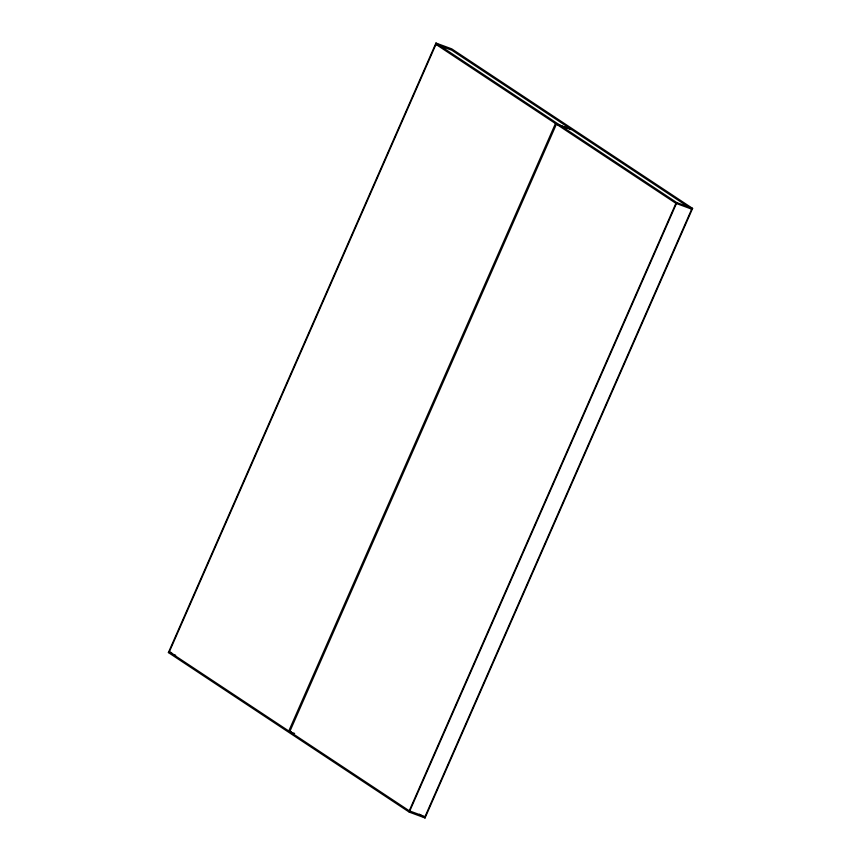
<?xml version="1.0" encoding="UTF-8"?>
<svg xmlns="http://www.w3.org/2000/svg" width="861" height="861" viewBox="0 0 861 861"><rect width="100%" height="100%" fill="white"/><g stroke="black" fill="none" stroke-linecap="round" stroke-linejoin="round"><path stroke-width="1.29" d="M168.39 652.573L435.946 43.05L451.724 48.862L692.61 208.427L425.054 817.95L409.276 812.138L168.39 652.573L175.666 655.253M291.222 731.915L288.79 731.021L169.316 651.874L435.978 44.385L451.756 50.196L571.241 129.344L555.463 123.532L435.978 44.385M288.79 731.021L555.463 123.532M289.759 731.656L556.421 124.167L572.21 129.979L691.684 209.126L425.022 816.615L409.244 810.804L289.759 731.656L294.613 733.443M409.244 810.804L675.907 203.325L556.421 124.167M409.276 812.138L676.832 202.626L435.946 43.05M676.832 202.626L692.61 208.427M675.907 203.325L691.684 209.126M169.316 651.874L171.737 652.767M419.458 814.237L425.054 817.95"/></g></svg>
